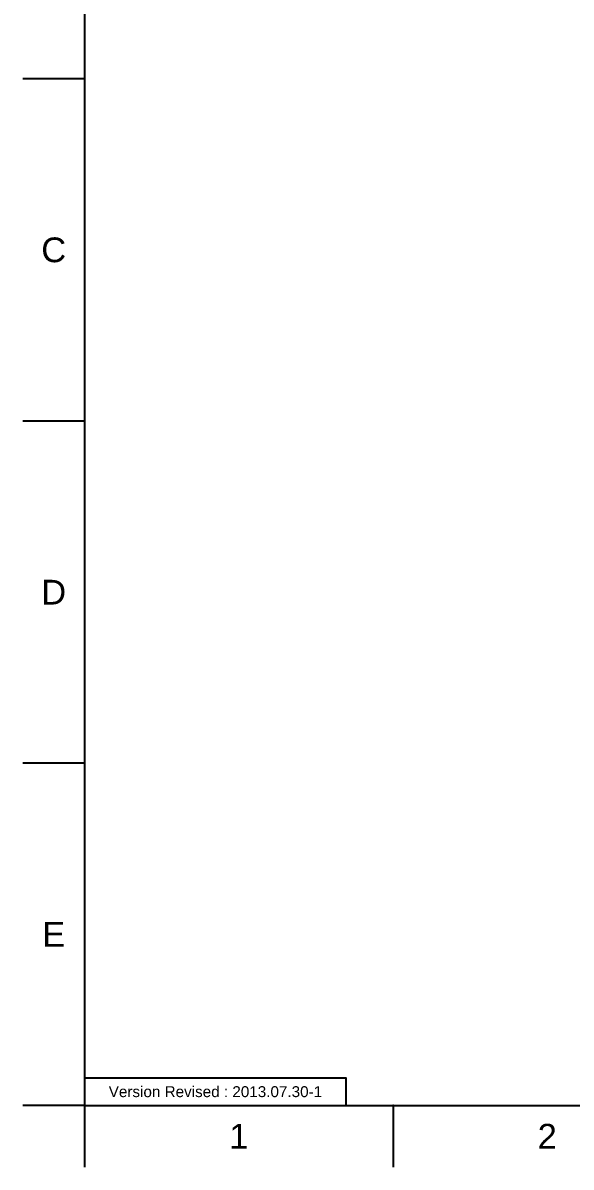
# Model space of a CAD drawing. Header units: millimetres. Extents: x 601 to 1195, y -13 to 407.
# Drawn here: x 601.1 to 726.7, y -13.3 to 248.7 of the extents above; entities that cross this region are included whole.
import ezdxf

# ---------------------------------------------------------------- set-up
doc = ezdxf.new("R2010")
doc.units = ezdxf.units.MM
doc.header["$LTSCALE"] = 0.1
doc.layers.add('FORM', color=7, linetype='Continuous')
doc.layers.add('TEXT', color=2, linetype='Continuous')
doc.styles.get("Standard").update_dxf_attribs({"font": 'arial.ttf'})

msp = doc.modelspace()

# ---------------------------------------------------------------- linework, layer by layer
for p, q in [((615.21, 392.59), (615.21, 0.87)), ((615.21, 235.9), (601.07, 235.9)), ((615.21, 157.56), (601.07, 157.56)), ((615.21, 79.21), (601.07, 79.21)), ((615.21, 0.87), (601.07, 0.87)), ((615.21, 0.87), (1180.87, 0.87)), ((615.21, 0.87), (615.21, -13.27)), ((685.92, 0.87), (685.92, -13.27))]:
    msp.add_line(p, q)
msp.add_point((685.92, 0.87))
at = {"layer": 'FORM'}
msp.add_lwpolyline([(615.21, 0.87), (675.21, 0.87), (675.21, 7.12), (615.21, 7.12)], close=True, dxfattribs=at)

# ---------------------------------------------------------------- texts
at = {"char_height": 5.66, "attachment_point": 5}
for s, width, insert in [('C', 10, (608.14, 196.73)), ('D', 10, (608.14, 118.38)), ('E', 10, (608.14, 40.04)), ('1', 50, (650.56, -6.2)), ('2', 50, (721.27, -6.2))]:
    msp.add_mtext_dynamic_manual_height_columns(s, width=width, gutter_width=12.5, heights=[0], dxfattribs=dict(at, insert=insert))
at = {"layer": 'TEXT', "insert": (645.21, 3.99), "char_height": 2.5, "attachment_point": 5}
msp.add_mtext_dynamic_manual_height_columns('Version Revised : 2013.07.30-1', width=60, gutter_width=12.5, heights=[0], dxfattribs=at)

doc.saveas('drawing.dxf')
